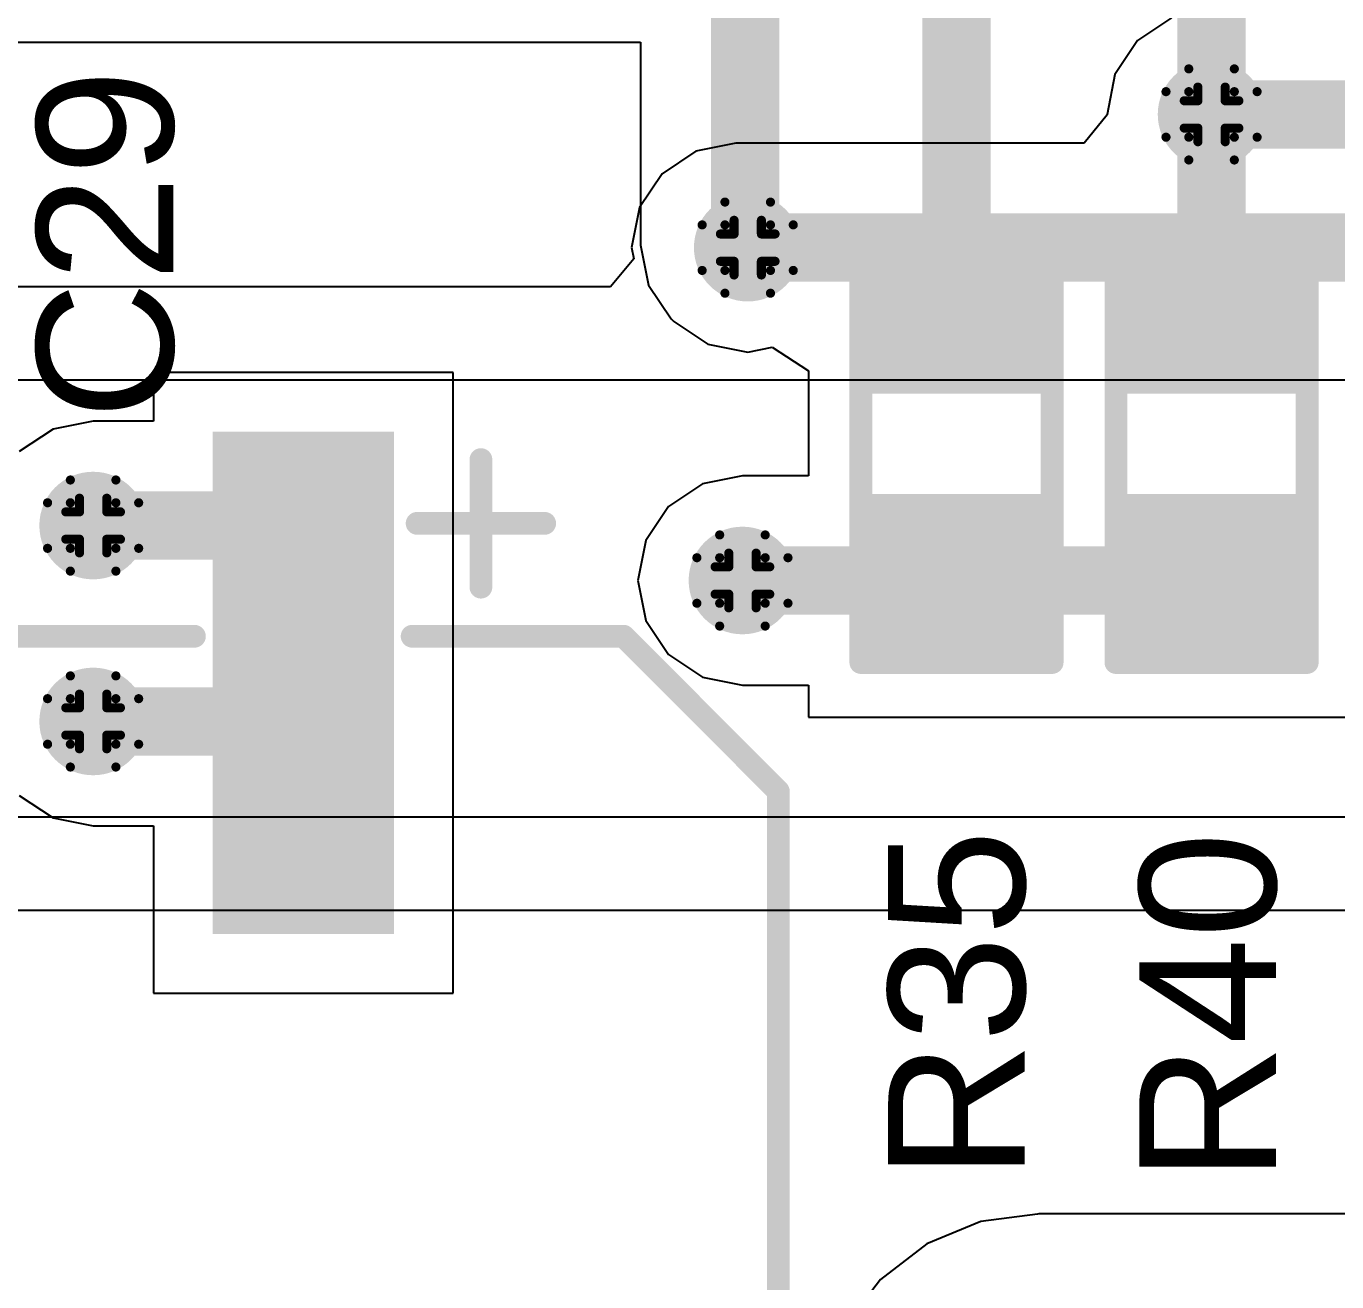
# Model space of a CAD drawing. Header units: inches. Extents: x -3 to 195, y 0 to 199.
# Drawn here: x 0.4892 to 0.7769, y 1.898 to 2.1736 of the extents above; entities that cross this region are included whole.
import ezdxf

# ---------------------------------------------------------------- set-up
doc = ezdxf.new("R2010")
doc.units = ezdxf.units.IN
doc.header["$MEASUREMENT"] = 0
for name, color, linetype in [('Bottom Layer', 5, 'Continuous'), ('Drill Drawing', 1, 'Continuous'), ('Top Layer', 1, 'Continuous'), ('Top Overlay', 2, 'Continuous'), ('Top Paste', 8, 'Continuous'), ('Top Solder', 216, 'Continuous'), ('Via Holes', 16, 'Continuous')]:
    doc.layers.add(name, color=color, linetype=linetype)
doc.styles.add('Arial', font='', dxfattribs={"height": 0.2})
doc.styles.get('Arial').set_extended_font_data('Arial')

# ---------------------------------------------------------------- blocks, each defined once
blk = doc.blocks.new('R___0603_59')
at = {"layer": 'Top Layer'}
for points in [[(-0.015, 0.0175), (-0.015, -0.0175), (-0.045, -0.0175), (-0.045, 0.0175)], [(0.045, 0.0175), (0.045, -0.0175), (0.015, -0.0175), (0.015, 0.0175)]]:
    blk.add_hatch(color=1, dxfattribs=at).paths.add_polyline_path(points)
at = {"layer": 'Top Paste'}
for points in [[(-0.015, 0.0175), (-0.015, -0.0175), (-0.045, -0.0175), (-0.045, 0.0175)], [(0.045, 0.0175), (0.045, -0.0175), (0.015, -0.0175), (0.015, 0.0175)]]:
    blk.add_hatch(color=8, dxfattribs=at).paths.add_polyline_path(points)
at = {"layer": 'Top Solder'}
for points in [[(-0.011, 0.0215), (-0.011, -0.0215), (-0.049, -0.0215), (-0.049, 0.0215)], [(0.049, 0.0215), (0.049, -0.0215), (0.011, -0.0215), (0.011, 0.0215)]]:
    blk.add_hatch(color=216, dxfattribs=at).paths.add_polyline_path(points)
at = {"layer": 'Top Overlay'}
for points in [[(-0.048, -0.021, 0.005, 0.005, 0), (-0.048, 0.021, 0.005, 0.005, 0)], [(0.048, 0.021, 0.005, 0.005, 0), (-0.048, 0.021, 0.005, 0.005, 0)], [(0.048, -0.021, 0.005, 0.005, 0), (0.048, 0.021, 0.005, 0.005, 0)], [(0.048, -0.021, 0.005, 0.005, 0), (-0.048, -0.021, 0.005, 0.005, 0)]]:
    blk.add_lwpolyline(points, format="xyseb", dxfattribs=at)
for points in [[(-0.04925, 0.021, 0.0025, 0.0025, 1), (-0.04675, 0.021, 0.0025, 0.0025, 1)], [(-0.04925, 0.021, 0.0025, 0.0025, 1), (-0.04675, 0.021, 0.0025, 0.0025, 1)], [(0.04675, 0.021, 0.0025, 0.0025, 1), (0.04925, 0.021, 0.0025, 0.0025, 1)], [(0.04675, 0.021, 0.0025, 0.0025, 1), (0.04925, 0.021, 0.0025, 0.0025, 1)], [(-0.04925, -0.021, 0.0025, 0.0025, 1), (-0.04675, -0.021, 0.0025, 0.0025, 1)], [(-0.04925, -0.021, 0.0025, 0.0025, 1), (-0.04675, -0.021, 0.0025, 0.0025, 1)], [(0.04675, -0.021, 0.0025, 0.0025, 1), (0.04925, -0.021, 0.0025, 0.0025, 1)], [(0.04675, -0.021, 0.0025, 0.0025, 1), (0.04925, -0.021, 0.0025, 0.0025, 1)]]:
    blk.add_lwpolyline(points, format="xyseb", close=True, dxfattribs=at)
blk = doc.blocks.new('R___0603_63')
at = {"layer": 'Top Layer'}
for points in [[(-0.015, 0.0175), (-0.015, -0.0175), (-0.045, -0.0175), (-0.045, 0.0175)], [(0.045, 0.0175), (0.045, -0.0175), (0.015, -0.0175), (0.015, 0.0175)]]:
    blk.add_hatch(color=1, dxfattribs=at).paths.add_polyline_path(points)
at = {"layer": 'Top Paste'}
for points in [[(-0.015, 0.0175), (-0.015, -0.0175), (-0.045, -0.0175), (-0.045, 0.0175)], [(0.045, 0.0175), (0.045, -0.0175), (0.015, -0.0175), (0.015, 0.0175)]]:
    blk.add_hatch(color=8, dxfattribs=at).paths.add_polyline_path(points)
at = {"layer": 'Top Solder'}
for points in [[(-0.011, 0.0215), (-0.011, -0.0215), (-0.049, -0.0215), (-0.049, 0.0215)], [(0.049, 0.0215), (0.049, -0.0215), (0.011, -0.0215), (0.011, 0.0215)]]:
    blk.add_hatch(color=216, dxfattribs=at).paths.add_polyline_path(points)
at = {"layer": 'Top Overlay'}
for points in [[(0.048, 0.021, 0.005, 0.005, 0), (-0.048, 0.021, 0.005, 0.005, 0)], [(-0.048, -0.021, 0.005, 0.005, 0), (-0.048, 0.021, 0.005, 0.005, 0)], [(0.048, -0.021, 0.005, 0.005, 0), (0.048, 0.021, 0.005, 0.005, 0)], [(0.048, -0.021, 0.005, 0.005, 0), (-0.048, -0.021, 0.005, 0.005, 0)]]:
    blk.add_lwpolyline(points, format="xyseb", dxfattribs=at)
for points in [[(-0.04925, 0.021, 0.0025, 0.0025, 1), (-0.04675, 0.021, 0.0025, 0.0025, 1)], [(-0.04925, 0.021, 0.0025, 0.0025, 1), (-0.04675, 0.021, 0.0025, 0.0025, 1)], [(0.04675, 0.021, 0.0025, 0.0025, 1), (0.04925, 0.021, 0.0025, 0.0025, 1)], [(0.04675, 0.021, 0.0025, 0.0025, 1), (0.04925, 0.021, 0.0025, 0.0025, 1)], [(-0.04925, -0.021, 0.0025, 0.0025, 1), (-0.04675, -0.021, 0.0025, 0.0025, 1)], [(-0.04925, -0.021, 0.0025, 0.0025, 1), (-0.04675, -0.021, 0.0025, 0.0025, 1)], [(0.04675, -0.021, 0.0025, 0.0025, 1), (0.04925, -0.021, 0.0025, 0.0025, 1)], [(0.04675, -0.021, 0.0025, 0.0025, 1), (0.04925, -0.021, 0.0025, 0.0025, 1)]]:
    blk.add_lwpolyline(points, format="xyseb", close=True, dxfattribs=at)
blk = doc.blocks.new('RVT1E470M0505_142')
at = {"layer": 'Top Layer'}
blk.add_hatch(color=1, dxfattribs=at).paths.add_polyline_path([(-0.14763, 0.01791), (-0.04133, 0.01791), (-0.04133, -0.01791), (-0.14763, -0.01791)])
at = {"layer": 'Top Paste'}
blk.add_hatch(color=8, dxfattribs=at).paths.add_polyline_path([(-0.14763, 0.01791), (-0.04133, 0.01791), (-0.04133, -0.01791), (-0.14763, -0.01791)])
at = {"layer": 'Top Solder'}
blk.add_hatch(color=216, dxfattribs=at).paths.add_polyline_path([(-0.14963, 0.01991), (-0.03933, 0.01991), (-0.03933, -0.01991), (-0.14963, -0.01991)])
at = {"layer": 'Top Overlay'}
for points in [[(-0.1047, 0.07034, 0.005, 0.005, 0), (-0.07067, 0.1043, 0.005, 0.005, 0)], [(0.1047, 0.1043, 0.005, 0.005, 0), (-0.07067, 0.1043, 0.005, 0.005, 0)], [(-0.1047, 0.0239, 0.005, 0.005, 0), (-0.1047, 0.07034, 0.005, 0.005, 0)], [(-0.12948, 0.025, 0.005, 0.005, 0), (-0.12948, 0.053, 0.005, 0.005, 0)], [(-0.11548, 0.039, 0.005, 0.005, 0), (-0.14348, 0.039, 0.005, 0.005, 0)], [(-0.1047, -0.07034, 0.005, 0.005, 0), (-0.1047, -0.0239, 0.005, 0.005, 0)]]:
    blk.add_lwpolyline(points, format="xyseb", dxfattribs=at)
for points in [[(-0.07192, 0.1043, 0.0025, 0.0025, 1), (-0.06942, 0.1043, 0.0025, 0.0025, 1)], [(-0.07192, 0.1043, 0.0025, 0.0025, 1), (-0.06942, 0.1043, 0.0025, 0.0025, 1)], [(-0.10595, 0.07034, 0.0025, 0.0025, 1), (-0.10345, 0.07034, 0.0025, 0.0025, 1)], [(-0.10595, 0.07034, 0.0025, 0.0025, 1), (-0.10345, 0.07034, 0.0025, 0.0025, 1)], [(-0.13073, 0.053, 0.0025, 0.0025, 1), (-0.12823, 0.053, 0.0025, 0.0025, 1)], [(-0.14473, 0.039, 0.0025, 0.0025, 1), (-0.14223, 0.039, 0.0025, 0.0025, 1)], [(-0.11673, 0.039, 0.0025, 0.0025, 1), (-0.11423, 0.039, 0.0025, 0.0025, 1)], [(-0.13073, 0.025, 0.0025, 0.0025, 1), (-0.12823, 0.025, 0.0025, 0.0025, 1)], [(-0.10595, 0.0239, 0.0025, 0.0025, 1), (-0.10345, 0.0239, 0.0025, 0.0025, 1)], [(-0.10595, -0.0239, 0.0025, 0.0025, 1), (-0.10345, -0.0239, 0.0025, 0.0025, 1)]]:
    blk.add_lwpolyline(points, format="xyseb", close=True, dxfattribs=at)

msp = doc.modelspace()

# ---------------------------------------------------------------- hatches: boundary and pattern name
at = {"layer": 'Bottom Layer'}
h = msp.add_hatch(color=5, dxfattribs=at)
edge = h.paths.add_edge_path()
edge.add_arc((0.74942, 2.15424), 0.01181, 0, 360)
h = msp.add_hatch(color=5, dxfattribs=at)
edge = h.paths.add_edge_path()
edge.add_arc((0.64758, 2.125), 0.01181, 0, 360)
h = msp.add_hatch(color=5, dxfattribs=at)
edge = h.paths.add_edge_path()
edge.add_arc((0.50386, 2.064), 0.01181, 0, 360)
h = msp.add_hatch(color=5, dxfattribs=at)
edge = h.paths.add_edge_path()
edge.add_arc((0.64642, 2.05194), 0.01181, 0, 360)
h = msp.add_hatch(color=5, dxfattribs=at)
edge = h.paths.add_edge_path()
edge.add_arc((0.50386, 2.021), 0.01181, 0, 360)
at = {"layer": 'Top Layer'}
h = msp.add_hatch(color=1, dxfattribs=at)
edge = h.paths.add_edge_path()
edge.add_arc((0.74942, 2.15424), 0.01181, 0, 360)
h = msp.add_hatch(color=1, dxfattribs=at)
edge = h.paths.add_edge_path()
edge.add_arc((0.64758, 2.125), 0.01181, 0, 360)
h = msp.add_hatch(color=1, dxfattribs=at)
edge = h.paths.add_edge_path()
edge.add_arc((0.50386, 2.064), 0.01181, 0, 360)
h = msp.add_hatch(color=1, dxfattribs=at)
edge = h.paths.add_edge_path()
edge.add_arc((0.64642, 2.05194), 0.01181, 0, 360)
h = msp.add_hatch(color=1, dxfattribs=at)
edge = h.paths.add_edge_path()
edge.add_arc((0.50386, 2.021), 0.01181, 0, 360)
at = {"layer": 'Via Holes'}
h = msp.add_hatch(color=7, dxfattribs=at)
edge = h.paths.add_edge_path()
edge.add_arc((0.74942, 2.15424), 0.00591, 0, 360)
h = msp.add_hatch(color=7, dxfattribs=at)
edge = h.paths.add_edge_path()
edge.add_arc((0.64758, 2.125), 0.00591, 0, 360)
h = msp.add_hatch(color=7, dxfattribs=at)
edge = h.paths.add_edge_path()
edge.add_arc((0.50386, 2.064), 0.00591, 0, 360)
h = msp.add_hatch(color=7, dxfattribs=at)
edge = h.paths.add_edge_path()
edge.add_arc((0.64642, 2.05194), 0.00591, 0, 360)
h = msp.add_hatch(color=7, dxfattribs=at)
edge = h.paths.add_edge_path()
edge.add_arc((0.50386, 2.021), 0.00591, 0, 360)

# ---------------------------------------------------------------- linework, layer by layer
at = {"layer": 'Bottom Layer'}
for p, q in [((0.74064, 2.17543), (0.73319, 2.17046)), ((0.73319, 2.17046), (0.72822, 2.16302)), ((0.72822, 2.16302), (0.72647, 2.15424)), ((0.7265, 2.15412), (0.72142, 2.14794)), ((0.72647, 2.15424), (0.7265, 2.15412)), ((0.645, 2.14794), (0.63622, 2.14619)), ((0.72142, 2.14794), (0.645, 2.14794)), ((0.63622, 2.14619), (0.62878, 2.14122)), ((0.62878, 2.14122), (0.62381, 2.13378)), ((0.62381, 2.13378), (0.62206, 2.125)), ((0.62206, 2.125), (0.62254, 2.12258)), ((0.62254, 2.12258), (0.61747, 2.11639)), ((0.61747, 2.11639), (0.42372, 2.11639)), ((0.42347, 2.096), (2.574, 2.096)), ((2.465, 2), (0.3198, 2)), ((0.3198, 1.97961), (2.46475, 1.97961))]:
    msp.add_line(p, q, dxfattribs=at)
for points in [[(0.74942, 2.15424, 0.015, 0.015, 0), (2.77922, 2.15424, 0.015, 0.015, 0)], [(0.645, 2.125, 0.015, 0.015, 0), (0.64758, 2.125, 0.015, 0.015, 0)], [(0.64758, 2.125, 0.015, 0.015, 0), (2.59118, 2.125, 0.015, 0.015, 0)]]:
    msp.add_lwpolyline(points, format="xyseb", dxfattribs=at)
for points in [[(0.74567, 2.15424, 0.0075, 0.0075, 1), (0.75317, 2.15424, 0.0075, 0.0075, 1)], [(0.64125, 2.125, 0.0075, 0.0075, 1), (0.64875, 2.125, 0.0075, 0.0075, 1)], [(0.64383, 2.125, 0.0075, 0.0075, 1), (0.65133, 2.125, 0.0075, 0.0075, 1)], [(0.64383, 2.125, 0.0075, 0.0075, 1), (0.65133, 2.125, 0.0075, 0.0075, 1)]]:
    msp.add_lwpolyline(points, format="xyseb", close=True, dxfattribs=at)
at = {"layer": 'Drill Drawing'}
for points in [[(0.74442, 2.15924, 0.002, 0.002, 0), (0.74442, 2.16424, 0.002, 0.002, 0)], [(0.74442, 2.16424, 0.002, 0.002, 0), (0.75442, 2.16424, 0.002, 0.002, 0)], [(0.75442, 2.15924, 0.002, 0.002, 0), (0.75442, 2.16424, 0.002, 0.002, 0)], [(0.74642, 2.15724, 0.002, 0.002, 0), (0.74642, 2.16024, 0.002, 0.002, 0)], [(0.74642, 2.16024, 0.002, 0.002, 0), (0.75242, 2.16024, 0.002, 0.002, 0)], [(0.75242, 2.15724, 0.002, 0.002, 0), (0.75242, 2.16024, 0.002, 0.002, 0)], [(0.73942, 2.14924, 0.002, 0.002, 0), (0.73942, 2.15924, 0.002, 0.002, 0)], [(0.73942, 2.15924, 0.002, 0.002, 0), (0.74442, 2.15924, 0.002, 0.002, 0)], [(0.74342, 2.15124, 0.002, 0.002, 0), (0.74342, 2.15724, 0.002, 0.002, 0)], [(0.74342, 2.15724, 0.002, 0.002, 0), (0.74642, 2.15724, 0.002, 0.002, 0)], [(0.75242, 2.15724, 0.002, 0.002, 0), (0.75542, 2.15724, 0.002, 0.002, 0)], [(0.75442, 2.15924, 0.002, 0.002, 0), (0.75942, 2.15924, 0.002, 0.002, 0)], [(0.75542, 2.15124, 0.002, 0.002, 0), (0.75542, 2.15724, 0.002, 0.002, 0)], [(0.75942, 2.14924, 0.002, 0.002, 0), (0.75942, 2.15924, 0.002, 0.002, 0)], [(0.73942, 2.14924, 0.002, 0.002, 0), (0.74442, 2.14924, 0.002, 0.002, 0)], [(0.74342, 2.15124, 0.002, 0.002, 0), (0.74642, 2.15124, 0.002, 0.002, 0)], [(0.74442, 2.14424, 0.002, 0.002, 0), (0.74442, 2.14924, 0.002, 0.002, 0)], [(0.74642, 2.14824, 0.002, 0.002, 0), (0.74642, 2.15124, 0.002, 0.002, 0)], [(0.75242, 2.15124, 0.002, 0.002, 0), (0.75542, 2.15124, 0.002, 0.002, 0)], [(0.75242, 2.14824, 0.002, 0.002, 0), (0.75242, 2.15124, 0.002, 0.002, 0)], [(0.75442, 2.14924, 0.002, 0.002, 0), (0.75942, 2.14924, 0.002, 0.002, 0)], [(0.75442, 2.14424, 0.002, 0.002, 0), (0.75442, 2.14924, 0.002, 0.002, 0)], [(0.74642, 2.14824, 0.002, 0.002, 0), (0.75242, 2.14824, 0.002, 0.002, 0)], [(0.74442, 2.14424, 0.002, 0.002, 0), (0.75442, 2.14424, 0.002, 0.002, 0)], [(0.64258, 2.13, 0.002, 0.002, 0), (0.64258, 2.135, 0.002, 0.002, 0)], [(0.64258, 2.135, 0.002, 0.002, 0), (0.65258, 2.135, 0.002, 0.002, 0)], [(0.65258, 2.13, 0.002, 0.002, 0), (0.65258, 2.135, 0.002, 0.002, 0)], [(0.63758, 2.12, 0.002, 0.002, 0), (0.63758, 2.13, 0.002, 0.002, 0)], [(0.63758, 2.13, 0.002, 0.002, 0), (0.64258, 2.13, 0.002, 0.002, 0)], [(0.64458, 2.128, 0.002, 0.002, 0), (0.64458, 2.131, 0.002, 0.002, 0)], [(0.64458, 2.131, 0.002, 0.002, 0), (0.65058, 2.131, 0.002, 0.002, 0)], [(0.65058, 2.128, 0.002, 0.002, 0), (0.65058, 2.131, 0.002, 0.002, 0)], [(0.65258, 2.13, 0.002, 0.002, 0), (0.65758, 2.13, 0.002, 0.002, 0)], [(0.65758, 2.12, 0.002, 0.002, 0), (0.65758, 2.13, 0.002, 0.002, 0)], [(0.64158, 2.122, 0.002, 0.002, 0), (0.64158, 2.128, 0.002, 0.002, 0)], [(0.64158, 2.128, 0.002, 0.002, 0), (0.64458, 2.128, 0.002, 0.002, 0)], [(0.65058, 2.128, 0.002, 0.002, 0), (0.65358, 2.128, 0.002, 0.002, 0)], [(0.65358, 2.122, 0.002, 0.002, 0), (0.65358, 2.128, 0.002, 0.002, 0)], [(0.63758, 2.12, 0.002, 0.002, 0), (0.64258, 2.12, 0.002, 0.002, 0)], [(0.64158, 2.122, 0.002, 0.002, 0), (0.64458, 2.122, 0.002, 0.002, 0)], [(0.64258, 2.115, 0.002, 0.002, 0), (0.64258, 2.12, 0.002, 0.002, 0)], [(0.64458, 2.119, 0.002, 0.002, 0), (0.64458, 2.122, 0.002, 0.002, 0)], [(0.65058, 2.122, 0.002, 0.002, 0), (0.65358, 2.122, 0.002, 0.002, 0)], [(0.65058, 2.119, 0.002, 0.002, 0), (0.65058, 2.122, 0.002, 0.002, 0)], [(0.65258, 2.12, 0.002, 0.002, 0), (0.65758, 2.12, 0.002, 0.002, 0)], [(0.65258, 2.115, 0.002, 0.002, 0), (0.65258, 2.12, 0.002, 0.002, 0)], [(0.64458, 2.119, 0.002, 0.002, 0), (0.65058, 2.119, 0.002, 0.002, 0)], [(0.64258, 2.115, 0.002, 0.002, 0), (0.65258, 2.115, 0.002, 0.002, 0)], [(0.49886, 2.069, 0.002, 0.002, 0), (0.49886, 2.074, 0.002, 0.002, 0)], [(0.49886, 2.074, 0.002, 0.002, 0), (0.50886, 2.074, 0.002, 0.002, 0)], [(0.50886, 2.069, 0.002, 0.002, 0), (0.50886, 2.074, 0.002, 0.002, 0)], [(0.49386, 2.059, 0.002, 0.002, 0), (0.49386, 2.069, 0.002, 0.002, 0)], [(0.49386, 2.069, 0.002, 0.002, 0), (0.49886, 2.069, 0.002, 0.002, 0)], [(0.50086, 2.067, 0.002, 0.002, 0), (0.50086, 2.07, 0.002, 0.002, 0)], [(0.50086, 2.07, 0.002, 0.002, 0), (0.50686, 2.07, 0.002, 0.002, 0)], [(0.50686, 2.067, 0.002, 0.002, 0), (0.50686, 2.07, 0.002, 0.002, 0)], [(0.50886, 2.069, 0.002, 0.002, 0), (0.51386, 2.069, 0.002, 0.002, 0)], [(0.51386, 2.059, 0.002, 0.002, 0), (0.51386, 2.069, 0.002, 0.002, 0)], [(0.49786, 2.061, 0.002, 0.002, 0), (0.49786, 2.067, 0.002, 0.002, 0)], [(0.49786, 2.067, 0.002, 0.002, 0), (0.50086, 2.067, 0.002, 0.002, 0)], [(0.50686, 2.067, 0.002, 0.002, 0), (0.50986, 2.067, 0.002, 0.002, 0)], [(0.50986, 2.061, 0.002, 0.002, 0), (0.50986, 2.067, 0.002, 0.002, 0)], [(0.49786, 2.061, 0.002, 0.002, 0), (0.50086, 2.061, 0.002, 0.002, 0)], [(0.50086, 2.058, 0.002, 0.002, 0), (0.50086, 2.061, 0.002, 0.002, 0)], [(0.50686, 2.061, 0.002, 0.002, 0), (0.50986, 2.061, 0.002, 0.002, 0)], [(0.50686, 2.058, 0.002, 0.002, 0), (0.50686, 2.061, 0.002, 0.002, 0)], [(0.64142, 2.05694, 0.002, 0.002, 0), (0.64142, 2.06194, 0.002, 0.002, 0)], [(0.64142, 2.06194, 0.002, 0.002, 0), (0.65142, 2.06194, 0.002, 0.002, 0)], [(0.65142, 2.05694, 0.002, 0.002, 0), (0.65142, 2.06194, 0.002, 0.002, 0)], [(0.49386, 2.059, 0.002, 0.002, 0), (0.49886, 2.059, 0.002, 0.002, 0)], [(0.49886, 2.054, 0.002, 0.002, 0), (0.49886, 2.059, 0.002, 0.002, 0)], [(0.50086, 2.058, 0.002, 0.002, 0), (0.50686, 2.058, 0.002, 0.002, 0)], [(0.50886, 2.059, 0.002, 0.002, 0), (0.51386, 2.059, 0.002, 0.002, 0)], [(0.50886, 2.054, 0.002, 0.002, 0), (0.50886, 2.059, 0.002, 0.002, 0)], [(0.63642, 2.04694, 0.002, 0.002, 0), (0.63642, 2.05694, 0.002, 0.002, 0)], [(0.63642, 2.05694, 0.002, 0.002, 0), (0.64142, 2.05694, 0.002, 0.002, 0)], [(0.64342, 2.05494, 0.002, 0.002, 0), (0.64342, 2.05794, 0.002, 0.002, 0)], [(0.64342, 2.05794, 0.002, 0.002, 0), (0.64942, 2.05794, 0.002, 0.002, 0)], [(0.64942, 2.05494, 0.002, 0.002, 0), (0.64942, 2.05794, 0.002, 0.002, 0)], [(0.65142, 2.05694, 0.002, 0.002, 0), (0.65642, 2.05694, 0.002, 0.002, 0)], [(0.65642, 2.04694, 0.002, 0.002, 0), (0.65642, 2.05694, 0.002, 0.002, 0)], [(0.49886, 2.054, 0.002, 0.002, 0), (0.50886, 2.054, 0.002, 0.002, 0)], [(0.64042, 2.04894, 0.002, 0.002, 0), (0.64042, 2.05494, 0.002, 0.002, 0)], [(0.64042, 2.05494, 0.002, 0.002, 0), (0.64342, 2.05494, 0.002, 0.002, 0)], [(0.64942, 2.05494, 0.002, 0.002, 0), (0.65242, 2.05494, 0.002, 0.002, 0)], [(0.65242, 2.04894, 0.002, 0.002, 0), (0.65242, 2.05494, 0.002, 0.002, 0)], [(0.64042, 2.04894, 0.002, 0.002, 0), (0.64342, 2.04894, 0.002, 0.002, 0)], [(0.64342, 2.04594, 0.002, 0.002, 0), (0.64342, 2.04894, 0.002, 0.002, 0)], [(0.64942, 2.04894, 0.002, 0.002, 0), (0.65242, 2.04894, 0.002, 0.002, 0)], [(0.64942, 2.04594, 0.002, 0.002, 0), (0.64942, 2.04894, 0.002, 0.002, 0)], [(0.63642, 2.04694, 0.002, 0.002, 0), (0.64142, 2.04694, 0.002, 0.002, 0)], [(0.64142, 2.04194, 0.002, 0.002, 0), (0.64142, 2.04694, 0.002, 0.002, 0)], [(0.64342, 2.04594, 0.002, 0.002, 0), (0.64942, 2.04594, 0.002, 0.002, 0)], [(0.65142, 2.04694, 0.002, 0.002, 0), (0.65642, 2.04694, 0.002, 0.002, 0)], [(0.65142, 2.04194, 0.002, 0.002, 0), (0.65142, 2.04694, 0.002, 0.002, 0)], [(0.64142, 2.04194, 0.002, 0.002, 0), (0.65142, 2.04194, 0.002, 0.002, 0)], [(0.49886, 2.026, 0.002, 0.002, 0), (0.49886, 2.031, 0.002, 0.002, 0)], [(0.49886, 2.031, 0.002, 0.002, 0), (0.50886, 2.031, 0.002, 0.002, 0)], [(0.50886, 2.026, 0.002, 0.002, 0), (0.50886, 2.031, 0.002, 0.002, 0)], [(0.49386, 2.016, 0.002, 0.002, 0), (0.49386, 2.026, 0.002, 0.002, 0)], [(0.49386, 2.026, 0.002, 0.002, 0), (0.49886, 2.026, 0.002, 0.002, 0)], [(0.50086, 2.024, 0.002, 0.002, 0), (0.50086, 2.027, 0.002, 0.002, 0)], [(0.50086, 2.027, 0.002, 0.002, 0), (0.50686, 2.027, 0.002, 0.002, 0)], [(0.50686, 2.024, 0.002, 0.002, 0), (0.50686, 2.027, 0.002, 0.002, 0)], [(0.50886, 2.026, 0.002, 0.002, 0), (0.51386, 2.026, 0.002, 0.002, 0)], [(0.51386, 2.016, 0.002, 0.002, 0), (0.51386, 2.026, 0.002, 0.002, 0)], [(0.49786, 2.018, 0.002, 0.002, 0), (0.49786, 2.024, 0.002, 0.002, 0)], [(0.49786, 2.024, 0.002, 0.002, 0), (0.50086, 2.024, 0.002, 0.002, 0)], [(0.50686, 2.024, 0.002, 0.002, 0), (0.50986, 2.024, 0.002, 0.002, 0)], [(0.50986, 2.018, 0.002, 0.002, 0), (0.50986, 2.024, 0.002, 0.002, 0)], [(0.49786, 2.018, 0.002, 0.002, 0), (0.50086, 2.018, 0.002, 0.002, 0)], [(0.50086, 2.015, 0.002, 0.002, 0), (0.50086, 2.018, 0.002, 0.002, 0)], [(0.50686, 2.018, 0.002, 0.002, 0), (0.50986, 2.018, 0.002, 0.002, 0)], [(0.50686, 2.015, 0.002, 0.002, 0), (0.50686, 2.018, 0.002, 0.002, 0)], [(0.49386, 2.016, 0.002, 0.002, 0), (0.49886, 2.016, 0.002, 0.002, 0)], [(0.49886, 2.011, 0.002, 0.002, 0), (0.49886, 2.016, 0.002, 0.002, 0)], [(0.50086, 2.015, 0.002, 0.002, 0), (0.50686, 2.015, 0.002, 0.002, 0)], [(0.50886, 2.016, 0.002, 0.002, 0), (0.51386, 2.016, 0.002, 0.002, 0)], [(0.50886, 2.011, 0.002, 0.002, 0), (0.50886, 2.016, 0.002, 0.002, 0)], [(0.49886, 2.011, 0.002, 0.002, 0), (0.50886, 2.011, 0.002, 0.002, 0)]]:
    msp.add_lwpolyline(points, format="xyseb", dxfattribs=at)
for points in [[(0.74392, 2.16424, 0.001, 0.001, 1), (0.74492, 2.16424, 0.001, 0.001, 1)], [(0.74392, 2.16424, 0.001, 0.001, 1), (0.74492, 2.16424, 0.001, 0.001, 1)], [(0.75392, 2.16424, 0.001, 0.001, 1), (0.75492, 2.16424, 0.001, 0.001, 1)], [(0.75392, 2.16424, 0.001, 0.001, 1), (0.75492, 2.16424, 0.001, 0.001, 1)], [(0.74592, 2.16024, 0.001, 0.001, 1), (0.74692, 2.16024, 0.001, 0.001, 1)], [(0.74592, 2.16024, 0.001, 0.001, 1), (0.74692, 2.16024, 0.001, 0.001, 1)], [(0.75192, 2.16024, 0.001, 0.001, 1), (0.75292, 2.16024, 0.001, 0.001, 1)], [(0.75192, 2.16024, 0.001, 0.001, 1), (0.75292, 2.16024, 0.001, 0.001, 1)], [(0.73892, 2.15924, 0.001, 0.001, 1), (0.73992, 2.15924, 0.001, 0.001, 1)], [(0.73892, 2.15924, 0.001, 0.001, 1), (0.73992, 2.15924, 0.001, 0.001, 1)], [(0.74292, 2.15724, 0.001, 0.001, 1), (0.74392, 2.15724, 0.001, 0.001, 1)], [(0.74292, 2.15724, 0.001, 0.001, 1), (0.74392, 2.15724, 0.001, 0.001, 1)], [(0.74392, 2.15924, 0.001, 0.001, 1), (0.74492, 2.15924, 0.001, 0.001, 1)], [(0.74392, 2.15924, 0.001, 0.001, 1), (0.74492, 2.15924, 0.001, 0.001, 1)], [(0.74592, 2.15724, 0.001, 0.001, 1), (0.74692, 2.15724, 0.001, 0.001, 1)], [(0.74592, 2.15724, 0.001, 0.001, 1), (0.74692, 2.15724, 0.001, 0.001, 1)], [(0.75192, 2.15724, 0.001, 0.001, 1), (0.75292, 2.15724, 0.001, 0.001, 1)], [(0.75192, 2.15724, 0.001, 0.001, 1), (0.75292, 2.15724, 0.001, 0.001, 1)], [(0.75392, 2.15924, 0.001, 0.001, 1), (0.75492, 2.15924, 0.001, 0.001, 1)], [(0.75392, 2.15924, 0.001, 0.001, 1), (0.75492, 2.15924, 0.001, 0.001, 1)], [(0.75492, 2.15724, 0.001, 0.001, 1), (0.75592, 2.15724, 0.001, 0.001, 1)], [(0.75492, 2.15724, 0.001, 0.001, 1), (0.75592, 2.15724, 0.001, 0.001, 1)], [(0.75892, 2.15924, 0.001, 0.001, 1), (0.75992, 2.15924, 0.001, 0.001, 1)], [(0.75892, 2.15924, 0.001, 0.001, 1), (0.75992, 2.15924, 0.001, 0.001, 1)], [(0.73892, 2.14924, 0.001, 0.001, 1), (0.73992, 2.14924, 0.001, 0.001, 1)], [(0.73892, 2.14924, 0.001, 0.001, 1), (0.73992, 2.14924, 0.001, 0.001, 1)], [(0.74292, 2.15124, 0.001, 0.001, 1), (0.74392, 2.15124, 0.001, 0.001, 1)], [(0.74292, 2.15124, 0.001, 0.001, 1), (0.74392, 2.15124, 0.001, 0.001, 1)], [(0.74392, 2.14924, 0.001, 0.001, 1), (0.74492, 2.14924, 0.001, 0.001, 1)], [(0.74392, 2.14924, 0.001, 0.001, 1), (0.74492, 2.14924, 0.001, 0.001, 1)], [(0.74592, 2.15124, 0.001, 0.001, 1), (0.74692, 2.15124, 0.001, 0.001, 1)], [(0.74592, 2.15124, 0.001, 0.001, 1), (0.74692, 2.15124, 0.001, 0.001, 1)], [(0.75192, 2.15124, 0.001, 0.001, 1), (0.75292, 2.15124, 0.001, 0.001, 1)], [(0.75192, 2.15124, 0.001, 0.001, 1), (0.75292, 2.15124, 0.001, 0.001, 1)], [(0.75392, 2.14924, 0.001, 0.001, 1), (0.75492, 2.14924, 0.001, 0.001, 1)], [(0.75392, 2.14924, 0.001, 0.001, 1), (0.75492, 2.14924, 0.001, 0.001, 1)], [(0.75492, 2.15124, 0.001, 0.001, 1), (0.75592, 2.15124, 0.001, 0.001, 1)], [(0.75492, 2.15124, 0.001, 0.001, 1), (0.75592, 2.15124, 0.001, 0.001, 1)], [(0.75892, 2.14924, 0.001, 0.001, 1), (0.75992, 2.14924, 0.001, 0.001, 1)], [(0.75892, 2.14924, 0.001, 0.001, 1), (0.75992, 2.14924, 0.001, 0.001, 1)], [(0.74592, 2.14824, 0.001, 0.001, 1), (0.74692, 2.14824, 0.001, 0.001, 1)], [(0.74592, 2.14824, 0.001, 0.001, 1), (0.74692, 2.14824, 0.001, 0.001, 1)], [(0.75192, 2.14824, 0.001, 0.001, 1), (0.75292, 2.14824, 0.001, 0.001, 1)], [(0.75192, 2.14824, 0.001, 0.001, 1), (0.75292, 2.14824, 0.001, 0.001, 1)], [(0.74392, 2.14424, 0.001, 0.001, 1), (0.74492, 2.14424, 0.001, 0.001, 1)], [(0.74392, 2.14424, 0.001, 0.001, 1), (0.74492, 2.14424, 0.001, 0.001, 1)], [(0.75392, 2.14424, 0.001, 0.001, 1), (0.75492, 2.14424, 0.001, 0.001, 1)], [(0.75392, 2.14424, 0.001, 0.001, 1), (0.75492, 2.14424, 0.001, 0.001, 1)], [(0.64208, 2.135, 0.001, 0.001, 1), (0.64308, 2.135, 0.001, 0.001, 1)], [(0.64208, 2.135, 0.001, 0.001, 1), (0.64308, 2.135, 0.001, 0.001, 1)], [(0.65208, 2.135, 0.001, 0.001, 1), (0.65308, 2.135, 0.001, 0.001, 1)], [(0.65208, 2.135, 0.001, 0.001, 1), (0.65308, 2.135, 0.001, 0.001, 1)], [(0.63708, 2.13, 0.001, 0.001, 1), (0.63808, 2.13, 0.001, 0.001, 1)], [(0.63708, 2.13, 0.001, 0.001, 1), (0.63808, 2.13, 0.001, 0.001, 1)], [(0.64208, 2.13, 0.001, 0.001, 1), (0.64308, 2.13, 0.001, 0.001, 1)], [(0.64208, 2.13, 0.001, 0.001, 1), (0.64308, 2.13, 0.001, 0.001, 1)], [(0.64408, 2.131, 0.001, 0.001, 1), (0.64508, 2.131, 0.001, 0.001, 1)], [(0.64408, 2.131, 0.001, 0.001, 1), (0.64508, 2.131, 0.001, 0.001, 1)], [(0.65008, 2.131, 0.001, 0.001, 1), (0.65108, 2.131, 0.001, 0.001, 1)], [(0.65008, 2.131, 0.001, 0.001, 1), (0.65108, 2.131, 0.001, 0.001, 1)], [(0.65208, 2.13, 0.001, 0.001, 1), (0.65308, 2.13, 0.001, 0.001, 1)], [(0.65208, 2.13, 0.001, 0.001, 1), (0.65308, 2.13, 0.001, 0.001, 1)], [(0.65708, 2.13, 0.001, 0.001, 1), (0.65808, 2.13, 0.001, 0.001, 1)], [(0.65708, 2.13, 0.001, 0.001, 1), (0.65808, 2.13, 0.001, 0.001, 1)], [(0.64108, 2.128, 0.001, 0.001, 1), (0.64208, 2.128, 0.001, 0.001, 1)], [(0.64108, 2.128, 0.001, 0.001, 1), (0.64208, 2.128, 0.001, 0.001, 1)], [(0.64408, 2.128, 0.001, 0.001, 1), (0.64508, 2.128, 0.001, 0.001, 1)], [(0.64408, 2.128, 0.001, 0.001, 1), (0.64508, 2.128, 0.001, 0.001, 1)], [(0.65008, 2.128, 0.001, 0.001, 1), (0.65108, 2.128, 0.001, 0.001, 1)], [(0.65008, 2.128, 0.001, 0.001, 1), (0.65108, 2.128, 0.001, 0.001, 1)], [(0.65308, 2.128, 0.001, 0.001, 1), (0.65408, 2.128, 0.001, 0.001, 1)], [(0.65308, 2.128, 0.001, 0.001, 1), (0.65408, 2.128, 0.001, 0.001, 1)], [(0.63708, 2.12, 0.001, 0.001, 1), (0.63808, 2.12, 0.001, 0.001, 1)], [(0.63708, 2.12, 0.001, 0.001, 1), (0.63808, 2.12, 0.001, 0.001, 1)], [(0.64108, 2.122, 0.001, 0.001, 1), (0.64208, 2.122, 0.001, 0.001, 1)], [(0.64108, 2.122, 0.001, 0.001, 1), (0.64208, 2.122, 0.001, 0.001, 1)], [(0.64208, 2.12, 0.001, 0.001, 1), (0.64308, 2.12, 0.001, 0.001, 1)], [(0.64208, 2.12, 0.001, 0.001, 1), (0.64308, 2.12, 0.001, 0.001, 1)], [(0.64408, 2.122, 0.001, 0.001, 1), (0.64508, 2.122, 0.001, 0.001, 1)], [(0.64408, 2.122, 0.001, 0.001, 1), (0.64508, 2.122, 0.001, 0.001, 1)], [(0.65008, 2.122, 0.001, 0.001, 1), (0.65108, 2.122, 0.001, 0.001, 1)], [(0.65008, 2.122, 0.001, 0.001, 1), (0.65108, 2.122, 0.001, 0.001, 1)], [(0.65208, 2.12, 0.001, 0.001, 1), (0.65308, 2.12, 0.001, 0.001, 1)], [(0.65208, 2.12, 0.001, 0.001, 1), (0.65308, 2.12, 0.001, 0.001, 1)], [(0.65308, 2.122, 0.001, 0.001, 1), (0.65408, 2.122, 0.001, 0.001, 1)], [(0.65308, 2.122, 0.001, 0.001, 1), (0.65408, 2.122, 0.001, 0.001, 1)], [(0.65708, 2.12, 0.001, 0.001, 1), (0.65808, 2.12, 0.001, 0.001, 1)], [(0.65708, 2.12, 0.001, 0.001, 1), (0.65808, 2.12, 0.001, 0.001, 1)], [(0.64408, 2.119, 0.001, 0.001, 1), (0.64508, 2.119, 0.001, 0.001, 1)], [(0.64408, 2.119, 0.001, 0.001, 1), (0.64508, 2.119, 0.001, 0.001, 1)], [(0.65008, 2.119, 0.001, 0.001, 1), (0.65108, 2.119, 0.001, 0.001, 1)], [(0.65008, 2.119, 0.001, 0.001, 1), (0.65108, 2.119, 0.001, 0.001, 1)], [(0.64208, 2.115, 0.001, 0.001, 1), (0.64308, 2.115, 0.001, 0.001, 1)], [(0.64208, 2.115, 0.001, 0.001, 1), (0.64308, 2.115, 0.001, 0.001, 1)], [(0.65208, 2.115, 0.001, 0.001, 1), (0.65308, 2.115, 0.001, 0.001, 1)], [(0.65208, 2.115, 0.001, 0.001, 1), (0.65308, 2.115, 0.001, 0.001, 1)], [(0.49836, 2.074, 0.001, 0.001, 1), (0.49936, 2.074, 0.001, 0.001, 1)], [(0.49836, 2.074, 0.001, 0.001, 1), (0.49936, 2.074, 0.001, 0.001, 1)], [(0.50836, 2.074, 0.001, 0.001, 1), (0.50936, 2.074, 0.001, 0.001, 1)], [(0.50836, 2.074, 0.001, 0.001, 1), (0.50936, 2.074, 0.001, 0.001, 1)], [(0.49336, 2.069, 0.001, 0.001, 1), (0.49436, 2.069, 0.001, 0.001, 1)], [(0.49336, 2.069, 0.001, 0.001, 1), (0.49436, 2.069, 0.001, 0.001, 1)], [(0.49836, 2.069, 0.001, 0.001, 1), (0.49936, 2.069, 0.001, 0.001, 1)], [(0.49836, 2.069, 0.001, 0.001, 1), (0.49936, 2.069, 0.001, 0.001, 1)], [(0.50036, 2.07, 0.001, 0.001, 1), (0.50136, 2.07, 0.001, 0.001, 1)], [(0.50036, 2.07, 0.001, 0.001, 1), (0.50136, 2.07, 0.001, 0.001, 1)], [(0.50636, 2.07, 0.001, 0.001, 1), (0.50736, 2.07, 0.001, 0.001, 1)], [(0.50636, 2.07, 0.001, 0.001, 1), (0.50736, 2.07, 0.001, 0.001, 1)], [(0.50836, 2.069, 0.001, 0.001, 1), (0.50936, 2.069, 0.001, 0.001, 1)], [(0.50836, 2.069, 0.001, 0.001, 1), (0.50936, 2.069, 0.001, 0.001, 1)], [(0.51336, 2.069, 0.001, 0.001, 1), (0.51436, 2.069, 0.001, 0.001, 1)], [(0.51336, 2.069, 0.001, 0.001, 1), (0.51436, 2.069, 0.001, 0.001, 1)], [(0.49736, 2.067, 0.001, 0.001, 1), (0.49836, 2.067, 0.001, 0.001, 1)], [(0.49736, 2.067, 0.001, 0.001, 1), (0.49836, 2.067, 0.001, 0.001, 1)], [(0.50036, 2.067, 0.001, 0.001, 1), (0.50136, 2.067, 0.001, 0.001, 1)], [(0.50036, 2.067, 0.001, 0.001, 1), (0.50136, 2.067, 0.001, 0.001, 1)], [(0.50636, 2.067, 0.001, 0.001, 1), (0.50736, 2.067, 0.001, 0.001, 1)], [(0.50636, 2.067, 0.001, 0.001, 1), (0.50736, 2.067, 0.001, 0.001, 1)], [(0.50936, 2.067, 0.001, 0.001, 1), (0.51036, 2.067, 0.001, 0.001, 1)], [(0.50936, 2.067, 0.001, 0.001, 1), (0.51036, 2.067, 0.001, 0.001, 1)], [(0.49736, 2.061, 0.001, 0.001, 1), (0.49836, 2.061, 0.001, 0.001, 1)], [(0.49736, 2.061, 0.001, 0.001, 1), (0.49836, 2.061, 0.001, 0.001, 1)], [(0.50036, 2.061, 0.001, 0.001, 1), (0.50136, 2.061, 0.001, 0.001, 1)], [(0.50036, 2.061, 0.001, 0.001, 1), (0.50136, 2.061, 0.001, 0.001, 1)], [(0.50636, 2.061, 0.001, 0.001, 1), (0.50736, 2.061, 0.001, 0.001, 1)], [(0.50636, 2.061, 0.001, 0.001, 1), (0.50736, 2.061, 0.001, 0.001, 1)], [(0.50936, 2.061, 0.001, 0.001, 1), (0.51036, 2.061, 0.001, 0.001, 1)], [(0.50936, 2.061, 0.001, 0.001, 1), (0.51036, 2.061, 0.001, 0.001, 1)], [(0.64092, 2.06194, 0.001, 0.001, 1), (0.64192, 2.06194, 0.001, 0.001, 1)], [(0.64092, 2.06194, 0.001, 0.001, 1), (0.64192, 2.06194, 0.001, 0.001, 1)], [(0.65092, 2.06194, 0.001, 0.001, 1), (0.65192, 2.06194, 0.001, 0.001, 1)], [(0.65092, 2.06194, 0.001, 0.001, 1), (0.65192, 2.06194, 0.001, 0.001, 1)], [(0.49336, 2.059, 0.001, 0.001, 1), (0.49436, 2.059, 0.001, 0.001, 1)], [(0.49336, 2.059, 0.001, 0.001, 1), (0.49436, 2.059, 0.001, 0.001, 1)], [(0.49836, 2.059, 0.001, 0.001, 1), (0.49936, 2.059, 0.001, 0.001, 1)], [(0.49836, 2.059, 0.001, 0.001, 1), (0.49936, 2.059, 0.001, 0.001, 1)], [(0.50036, 2.058, 0.001, 0.001, 1), (0.50136, 2.058, 0.001, 0.001, 1)], [(0.50036, 2.058, 0.001, 0.001, 1), (0.50136, 2.058, 0.001, 0.001, 1)], [(0.50636, 2.058, 0.001, 0.001, 1), (0.50736, 2.058, 0.001, 0.001, 1)], [(0.50636, 2.058, 0.001, 0.001, 1), (0.50736, 2.058, 0.001, 0.001, 1)], [(0.50836, 2.059, 0.001, 0.001, 1), (0.50936, 2.059, 0.001, 0.001, 1)], [(0.50836, 2.059, 0.001, 0.001, 1), (0.50936, 2.059, 0.001, 0.001, 1)], [(0.51336, 2.059, 0.001, 0.001, 1), (0.51436, 2.059, 0.001, 0.001, 1)], [(0.51336, 2.059, 0.001, 0.001, 1), (0.51436, 2.059, 0.001, 0.001, 1)], [(0.63592, 2.05694, 0.001, 0.001, 1), (0.63692, 2.05694, 0.001, 0.001, 1)], [(0.63592, 2.05694, 0.001, 0.001, 1), (0.63692, 2.05694, 0.001, 0.001, 1)], [(0.64092, 2.05694, 0.001, 0.001, 1), (0.64192, 2.05694, 0.001, 0.001, 1)], [(0.64092, 2.05694, 0.001, 0.001, 1), (0.64192, 2.05694, 0.001, 0.001, 1)], [(0.64292, 2.05794, 0.001, 0.001, 1), (0.64392, 2.05794, 0.001, 0.001, 1)], [(0.64292, 2.05794, 0.001, 0.001, 1), (0.64392, 2.05794, 0.001, 0.001, 1)], [(0.64892, 2.05794, 0.001, 0.001, 1), (0.64992, 2.05794, 0.001, 0.001, 1)], [(0.64892, 2.05794, 0.001, 0.001, 1), (0.64992, 2.05794, 0.001, 0.001, 1)], [(0.65092, 2.05694, 0.001, 0.001, 1), (0.65192, 2.05694, 0.001, 0.001, 1)], [(0.65092, 2.05694, 0.001, 0.001, 1), (0.65192, 2.05694, 0.001, 0.001, 1)], [(0.65592, 2.05694, 0.001, 0.001, 1), (0.65692, 2.05694, 0.001, 0.001, 1)], [(0.65592, 2.05694, 0.001, 0.001, 1), (0.65692, 2.05694, 0.001, 0.001, 1)], [(0.49836, 2.054, 0.001, 0.001, 1), (0.49936, 2.054, 0.001, 0.001, 1)], [(0.49836, 2.054, 0.001, 0.001, 1), (0.49936, 2.054, 0.001, 0.001, 1)], [(0.50836, 2.054, 0.001, 0.001, 1), (0.50936, 2.054, 0.001, 0.001, 1)], [(0.50836, 2.054, 0.001, 0.001, 1), (0.50936, 2.054, 0.001, 0.001, 1)], [(0.63992, 2.05494, 0.001, 0.001, 1), (0.64092, 2.05494, 0.001, 0.001, 1)], [(0.63992, 2.05494, 0.001, 0.001, 1), (0.64092, 2.05494, 0.001, 0.001, 1)], [(0.64292, 2.05494, 0.001, 0.001, 1), (0.64392, 2.05494, 0.001, 0.001, 1)], [(0.64292, 2.05494, 0.001, 0.001, 1), (0.64392, 2.05494, 0.001, 0.001, 1)], [(0.64892, 2.05494, 0.001, 0.001, 1), (0.64992, 2.05494, 0.001, 0.001, 1)], [(0.64892, 2.05494, 0.001, 0.001, 1), (0.64992, 2.05494, 0.001, 0.001, 1)], [(0.65192, 2.05494, 0.001, 0.001, 1), (0.65292, 2.05494, 0.001, 0.001, 1)], [(0.65192, 2.05494, 0.001, 0.001, 1), (0.65292, 2.05494, 0.001, 0.001, 1)], [(0.63992, 2.04894, 0.001, 0.001, 1), (0.64092, 2.04894, 0.001, 0.001, 1)], [(0.63992, 2.04894, 0.001, 0.001, 1), (0.64092, 2.04894, 0.001, 0.001, 1)], [(0.64292, 2.04894, 0.001, 0.001, 1), (0.64392, 2.04894, 0.001, 0.001, 1)], [(0.64292, 2.04894, 0.001, 0.001, 1), (0.64392, 2.04894, 0.001, 0.001, 1)], [(0.64892, 2.04894, 0.001, 0.001, 1), (0.64992, 2.04894, 0.001, 0.001, 1)], [(0.64892, 2.04894, 0.001, 0.001, 1), (0.64992, 2.04894, 0.001, 0.001, 1)], [(0.65192, 2.04894, 0.001, 0.001, 1), (0.65292, 2.04894, 0.001, 0.001, 1)], [(0.65192, 2.04894, 0.001, 0.001, 1), (0.65292, 2.04894, 0.001, 0.001, 1)], [(0.63592, 2.04694, 0.001, 0.001, 1), (0.63692, 2.04694, 0.001, 0.001, 1)], [(0.63592, 2.04694, 0.001, 0.001, 1), (0.63692, 2.04694, 0.001, 0.001, 1)], [(0.64092, 2.04694, 0.001, 0.001, 1), (0.64192, 2.04694, 0.001, 0.001, 1)], [(0.64092, 2.04694, 0.001, 0.001, 1), (0.64192, 2.04694, 0.001, 0.001, 1)], [(0.64292, 2.04594, 0.001, 0.001, 1), (0.64392, 2.04594, 0.001, 0.001, 1)], [(0.64292, 2.04594, 0.001, 0.001, 1), (0.64392, 2.04594, 0.001, 0.001, 1)], [(0.64892, 2.04594, 0.001, 0.001, 1), (0.64992, 2.04594, 0.001, 0.001, 1)], [(0.64892, 2.04594, 0.001, 0.001, 1), (0.64992, 2.04594, 0.001, 0.001, 1)], [(0.65092, 2.04694, 0.001, 0.001, 1), (0.65192, 2.04694, 0.001, 0.001, 1)], [(0.65092, 2.04694, 0.001, 0.001, 1), (0.65192, 2.04694, 0.001, 0.001, 1)], [(0.65592, 2.04694, 0.001, 0.001, 1), (0.65692, 2.04694, 0.001, 0.001, 1)], [(0.65592, 2.04694, 0.001, 0.001, 1), (0.65692, 2.04694, 0.001, 0.001, 1)], [(0.64092, 2.04194, 0.001, 0.001, 1), (0.64192, 2.04194, 0.001, 0.001, 1)], [(0.64092, 2.04194, 0.001, 0.001, 1), (0.64192, 2.04194, 0.001, 0.001, 1)], [(0.65092, 2.04194, 0.001, 0.001, 1), (0.65192, 2.04194, 0.001, 0.001, 1)], [(0.65092, 2.04194, 0.001, 0.001, 1), (0.65192, 2.04194, 0.001, 0.001, 1)], [(0.49836, 2.031, 0.001, 0.001, 1), (0.49936, 2.031, 0.001, 0.001, 1)], [(0.49836, 2.031, 0.001, 0.001, 1), (0.49936, 2.031, 0.001, 0.001, 1)], [(0.50836, 2.031, 0.001, 0.001, 1), (0.50936, 2.031, 0.001, 0.001, 1)], [(0.50836, 2.031, 0.001, 0.001, 1), (0.50936, 2.031, 0.001, 0.001, 1)], [(0.49336, 2.026, 0.001, 0.001, 1), (0.49436, 2.026, 0.001, 0.001, 1)], [(0.49336, 2.026, 0.001, 0.001, 1), (0.49436, 2.026, 0.001, 0.001, 1)], [(0.49836, 2.026, 0.001, 0.001, 1), (0.49936, 2.026, 0.001, 0.001, 1)], [(0.49836, 2.026, 0.001, 0.001, 1), (0.49936, 2.026, 0.001, 0.001, 1)], [(0.50036, 2.027, 0.001, 0.001, 1), (0.50136, 2.027, 0.001, 0.001, 1)], [(0.50036, 2.027, 0.001, 0.001, 1), (0.50136, 2.027, 0.001, 0.001, 1)], [(0.50636, 2.027, 0.001, 0.001, 1), (0.50736, 2.027, 0.001, 0.001, 1)], [(0.50636, 2.027, 0.001, 0.001, 1), (0.50736, 2.027, 0.001, 0.001, 1)], [(0.50836, 2.026, 0.001, 0.001, 1), (0.50936, 2.026, 0.001, 0.001, 1)], [(0.50836, 2.026, 0.001, 0.001, 1), (0.50936, 2.026, 0.001, 0.001, 1)], [(0.51336, 2.026, 0.001, 0.001, 1), (0.51436, 2.026, 0.001, 0.001, 1)], [(0.51336, 2.026, 0.001, 0.001, 1), (0.51436, 2.026, 0.001, 0.001, 1)], [(0.49736, 2.024, 0.001, 0.001, 1), (0.49836, 2.024, 0.001, 0.001, 1)], [(0.49736, 2.024, 0.001, 0.001, 1), (0.49836, 2.024, 0.001, 0.001, 1)], [(0.50036, 2.024, 0.001, 0.001, 1), (0.50136, 2.024, 0.001, 0.001, 1)], [(0.50036, 2.024, 0.001, 0.001, 1), (0.50136, 2.024, 0.001, 0.001, 1)], [(0.50636, 2.024, 0.001, 0.001, 1), (0.50736, 2.024, 0.001, 0.001, 1)], [(0.50636, 2.024, 0.001, 0.001, 1), (0.50736, 2.024, 0.001, 0.001, 1)], [(0.50936, 2.024, 0.001, 0.001, 1), (0.51036, 2.024, 0.001, 0.001, 1)], [(0.50936, 2.024, 0.001, 0.001, 1), (0.51036, 2.024, 0.001, 0.001, 1)], [(0.49736, 2.018, 0.001, 0.001, 1), (0.49836, 2.018, 0.001, 0.001, 1)], [(0.49736, 2.018, 0.001, 0.001, 1), (0.49836, 2.018, 0.001, 0.001, 1)], [(0.50036, 2.018, 0.001, 0.001, 1), (0.50136, 2.018, 0.001, 0.001, 1)], [(0.50036, 2.018, 0.001, 0.001, 1), (0.50136, 2.018, 0.001, 0.001, 1)], [(0.50636, 2.018, 0.001, 0.001, 1), (0.50736, 2.018, 0.001, 0.001, 1)], [(0.50636, 2.018, 0.001, 0.001, 1), (0.50736, 2.018, 0.001, 0.001, 1)], [(0.50936, 2.018, 0.001, 0.001, 1), (0.51036, 2.018, 0.001, 0.001, 1)], [(0.50936, 2.018, 0.001, 0.001, 1), (0.51036, 2.018, 0.001, 0.001, 1)], [(0.49336, 2.016, 0.001, 0.001, 1), (0.49436, 2.016, 0.001, 0.001, 1)], [(0.49336, 2.016, 0.001, 0.001, 1), (0.49436, 2.016, 0.001, 0.001, 1)], [(0.49836, 2.016, 0.001, 0.001, 1), (0.49936, 2.016, 0.001, 0.001, 1)], [(0.49836, 2.016, 0.001, 0.001, 1), (0.49936, 2.016, 0.001, 0.001, 1)], [(0.50036, 2.015, 0.001, 0.001, 1), (0.50136, 2.015, 0.001, 0.001, 1)], [(0.50036, 2.015, 0.001, 0.001, 1), (0.50136, 2.015, 0.001, 0.001, 1)], [(0.50636, 2.015, 0.001, 0.001, 1), (0.50736, 2.015, 0.001, 0.001, 1)], [(0.50636, 2.015, 0.001, 0.001, 1), (0.50736, 2.015, 0.001, 0.001, 1)], [(0.50836, 2.016, 0.001, 0.001, 1), (0.50936, 2.016, 0.001, 0.001, 1)], [(0.50836, 2.016, 0.001, 0.001, 1), (0.50936, 2.016, 0.001, 0.001, 1)], [(0.51336, 2.016, 0.001, 0.001, 1), (0.51436, 2.016, 0.001, 0.001, 1)], [(0.51336, 2.016, 0.001, 0.001, 1), (0.51436, 2.016, 0.001, 0.001, 1)], [(0.49836, 2.011, 0.001, 0.001, 1), (0.49936, 2.011, 0.001, 0.001, 1)], [(0.49836, 2.011, 0.001, 0.001, 1), (0.49936, 2.011, 0.001, 0.001, 1)], [(0.50836, 2.011, 0.001, 0.001, 1), (0.50936, 2.011, 0.001, 0.001, 1)], [(0.50836, 2.011, 0.001, 0.001, 1), (0.50936, 2.011, 0.001, 0.001, 1)]]:
    msp.add_lwpolyline(points, format="xyseb", close=True, dxfattribs=at)
at = {"layer": 'Top Layer'}
for p, q in [((0.42611, 2.17013), (0.62406, 2.17013)), ((0.62406, 2.17013), (0.62406, 2.12558)), ((0.62406, 2.12558), (0.6258, 2.1168)), ((0.6258, 2.1168), (0.63077, 2.10936)), ((0.63077, 2.10936), (0.63135, 2.10878)), ((0.63135, 2.10878), (0.6388, 2.10381)), ((0.6388, 2.10381), (0.64758, 2.10206)), ((0.64758, 2.10206), (0.65292, 2.10312)), ((0.65292, 2.10312), (0.66092, 2.09796)), ((0.66092, 2.09796), (0.66092, 2.07488)), ((0.58291, 2.09763), (0.51709, 2.09763)), ((0.51709, 2.09763), (0.51709, 2.08694)), ((0.58291, 1.96133), (0.58291, 2.09763)), ((0.50386, 2.08694), (0.49508, 2.08519)), ((0.51709, 2.08694), (0.50386, 2.08694)), ((0.49508, 2.08519), (0.48764, 2.08022)), ((0.64642, 2.07488), (0.63764, 2.07314)), ((0.66092, 2.07488), (0.64642, 2.07488)), ((0.63764, 2.07314), (0.63019, 2.06816)), ((0.63019, 2.06816), (0.62522, 2.06072)), ((0.62522, 2.06072), (0.62348, 2.05194)), ((0.62348, 2.05194), (0.62522, 2.04316)), ((0.62522, 2.04316), (0.63019, 2.03572)), ((0.63019, 2.03572), (0.63764, 2.03075)), ((0.63764, 2.03075), (0.64642, 2.029)), ((0.64642, 2.029), (0.66092, 2.029)), ((0.66092, 2.029), (0.66092, 2.02194)), ((0.66092, 2.02194), (0.78192, 2.02194)), ((0.48764, 2.00478), (0.49508, 1.99981)), ((0.49508, 1.99981), (0.50386, 1.99806)), ((0.50386, 1.99806), (0.51709, 1.99806)), ((0.51709, 1.99806), (0.51709, 1.96133)), ((0.51709, 1.96133), (0.58291, 1.96133)), ((0.69875, 1.91125), (0.68689, 1.90633)), ((0.71117, 1.91288), (0.69875, 1.91125)), ((0.71147, 1.91294), (0.71117, 1.91288)), ((0.88445, 1.91294), (0.71147, 1.91294)), ((0.68689, 1.90633), (0.67671, 1.89852)), ((0.67671, 1.89852), (0.6689, 1.88834))]:
    msp.add_line(p, q, dxfattribs=at)
for points in [[(0.647, 2.12558, 0.015, 0.015, 0), (0.647, 2.21408, 0.015, 0.015, 0)], [(0.69342, 2.11194, 0.015, 0.015, 0), (0.69342, 2.21166, 0.015, 0.015, 0)], [(0.74942, 2.15424, 0.015, 0.015, 0), (0.74942, 2.21166, 0.015, 0.015, 0)], [(0.74942, 2.11194, 0.015, 0.015, 0), (0.74942, 2.15424, 0.015, 0.015, 0)], [(0.647, 2.12558, 0.015, 0.015, 0), (0.64758, 2.125, 0.015, 0.015, 0)], [(0.50386, 2.064, 0.015, 0.015, 0), (0.53959, 2.064, 0.015, 0.015, 0)], [(0.53959, 2.064, 0.015, 0.015, 0), (0.55, 2.05359, 0.015, 0.015, 0)], [(0.55, 2.02948, 0.015, 0.015, 0), (0.55, 2.05359, 0.015, 0.015, 0)], [(0.64642, 2.05194, 0.015, 0.015, 0), (0.69342, 2.05194, 0.015, 0.015, 0)], [(0.69342, 2.05194, 0.015, 0.015, 0), (0.74942, 2.05194, 0.015, 0.015, 0)], [(0.54152, 2.021, 0.015, 0.015, 0), (0.55, 2.02948, 0.015, 0.015, 0)], [(0.50386, 2.021, 0.015, 0.015, 0), (0.54152, 2.021, 0.015, 0.015, 0)]]:
    msp.add_lwpolyline(points, format="xyseb", dxfattribs=at)
for points in [[(0.74567, 2.15424, 0.0075, 0.0075, 1), (0.75317, 2.15424, 0.0075, 0.0075, 1)], [(0.74567, 2.15424, 0.0075, 0.0075, 1), (0.75317, 2.15424, 0.0075, 0.0075, 1)], [(0.64325, 2.12558, 0.0075, 0.0075, 1), (0.65075, 2.12558, 0.0075, 0.0075, 1)], [(0.64325, 2.12558, 0.0075, 0.0075, 1), (0.65075, 2.12558, 0.0075, 0.0075, 1)], [(0.64383, 2.125, 0.0075, 0.0075, 1), (0.65133, 2.125, 0.0075, 0.0075, 1)], [(0.68967, 2.11194, 0.0075, 0.0075, 1), (0.69717, 2.11194, 0.0075, 0.0075, 1)], [(0.74567, 2.11194, 0.0075, 0.0075, 1), (0.75317, 2.11194, 0.0075, 0.0075, 1)], [(0.50011, 2.064, 0.0075, 0.0075, 1), (0.50761, 2.064, 0.0075, 0.0075, 1)], [(0.53584, 2.064, 0.0075, 0.0075, 1), (0.54334, 2.064, 0.0075, 0.0075, 1)], [(0.53584, 2.064, 0.0075, 0.0075, 1), (0.54334, 2.064, 0.0075, 0.0075, 1)], [(0.54625, 2.05359, 0.0075, 0.0075, 1), (0.55375, 2.05359, 0.0075, 0.0075, 1)], [(0.54625, 2.05359, 0.0075, 0.0075, 1), (0.55375, 2.05359, 0.0075, 0.0075, 1)], [(0.64267, 2.05194, 0.0075, 0.0075, 1), (0.65017, 2.05194, 0.0075, 0.0075, 1)], [(0.68967, 2.05194, 0.0075, 0.0075, 1), (0.69717, 2.05194, 0.0075, 0.0075, 1)], [(0.68967, 2.05194, 0.0075, 0.0075, 1), (0.69717, 2.05194, 0.0075, 0.0075, 1)], [(0.74567, 2.05194, 0.0075, 0.0075, 1), (0.75317, 2.05194, 0.0075, 0.0075, 1)], [(0.54625, 2.02948, 0.0075, 0.0075, 1), (0.55375, 2.02948, 0.0075, 0.0075, 1)], [(0.54625, 2.02948, 0.0075, 0.0075, 1), (0.55375, 2.02948, 0.0075, 0.0075, 1)], [(0.50011, 2.021, 0.0075, 0.0075, 1), (0.50761, 2.021, 0.0075, 0.0075, 1)], [(0.53777, 2.021, 0.0075, 0.0075, 1), (0.54527, 2.021, 0.0075, 0.0075, 1)], [(0.53777, 2.021, 0.0075, 0.0075, 1), (0.54527, 2.021, 0.0075, 0.0075, 1)]]:
    msp.add_lwpolyline(points, format="xyseb", close=True, dxfattribs=at)

# ---------------------------------------------------------------- block references
at = {"rotation": 270}
for name, p in [('R___0603_63', (0.69342, 2.08194)), ('R___0603_59', (0.74942, 2.08194)), ('RVT1E470M0505_142', (0.55, 1.935))]:
    msp.add_blockref(name, p, dxfattribs=at)

# ---------------------------------------------------------------- texts
at = {"layer": 'Top Overlay', "style": 'Arial'}
for s, p in [('C29', (0.52145, 2.08727)), ('R35', (0.70841, 1.92038)), ('R40', (0.76354, 1.91987))]:
    msp.add_text(s, height=0.03, rotation=90, dxfattribs=at).set_placement(p)

doc.saveas('drawing.dxf')
